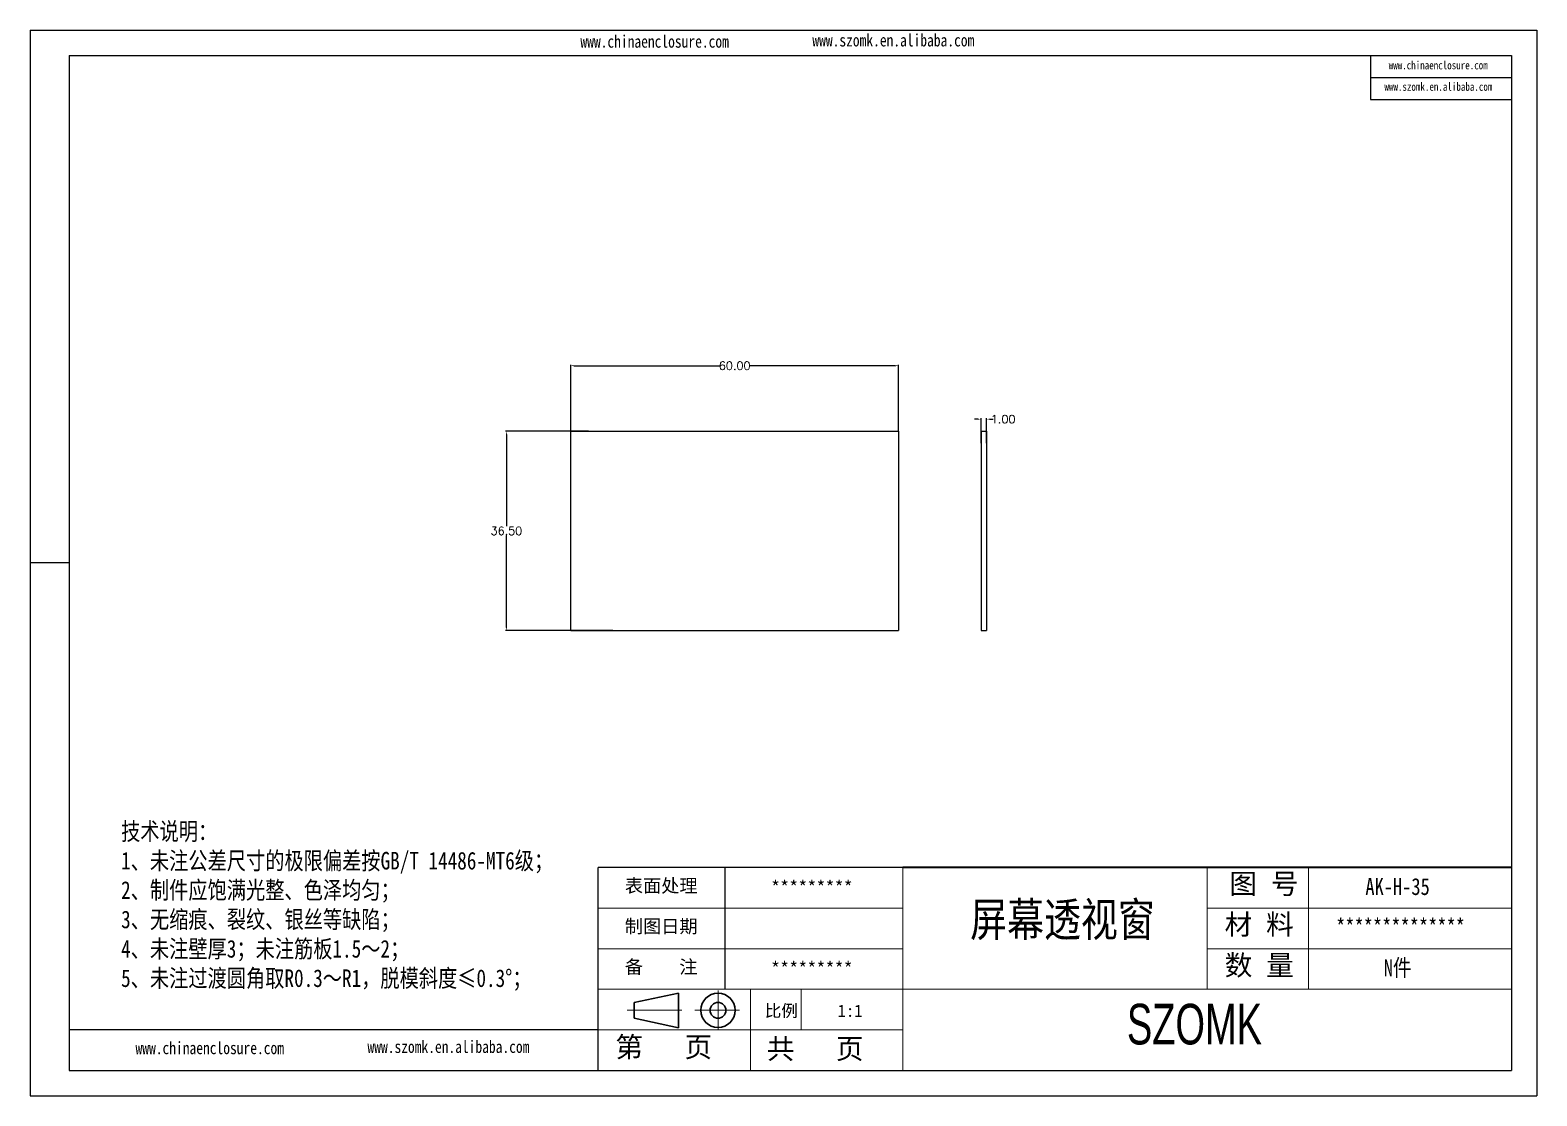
# Model space of a CAD drawing. Header units: inches. Extents: x 1430 to 4816, y 541 to 1061.
# Drawn here: x 4222.5 to 4498.4, y 573 to 768 of the extents above; entities that cross this region are included whole.
import ezdxf

# ---------------------------------------------------------------- set-up
doc = ezdxf.new("R2010")
doc.units = ezdxf.units.IN
doc.linetypes.add('CENTER2', pattern=[28.575, 19.05, -3.175, 3.175, -3.175])
doc.layers.add('文字', color=81, linetype='Continuous')
for name, color, linetype, lineweight in [('粗实线', 7, 'Continuous', 30), ('细实线', 3, 'Continuous', 9), ('细点划线', 2, 'CENTER2', 9)]:
    doc.layers.add(name, color=color, linetype=linetype, lineweight=lineweight)
doc.styles.get("Standard").update_dxf_attribs({"font": 'txt', "bigfont": 'gbcbig.shx'})
doc.styles.add('宋体', font='', dxfattribs={"width": 0.8, "height": 3.5})
doc.styles.add('长仿宋', font='', dxfattribs={"width": 0.7, "height": 4})
doc.styles.get('宋体').set_extended_font_data('SimSun')
doc.styles.get('长仿宋').set_extended_font_data('SimSun')
doc.dimstyles.new('2', dxfattribs={"dimtxt": 1.5, "dimasz": 0.6, "dimexe": 0.18, "dimexo": 0.0625, "dimgap": 0.09, "dimtad": 0, "dimtih": 1, "dimtoh": 1, "dimzin": 0, "dimdsep": 46, "dimtxsty": 'Standard', "dimcen": 0, "dimadec": 0, "dimazin": 2, "dimtfac": 1, "dimtofl": 0, "dimtmove": 0, "dimatfit": 3, "dimfxl": 1, "dimtolj": 1, "dimtzin": 0, "dimarcsym": 0})

# ---------------------------------------------------------------- blocks, each defined once
blk = doc.blocks.new('*D125')
at = {"color": 0, "lineweight": -2}
for p, q in [((4321.51, 694.66), (4321.51, 706.76)), ((4322.11, 706.58), (4348.79, 706.58)), ((4380.91, 706.58), (4354.22, 706.58)), ((4381.51, 694.66), (4381.51, 706.76))]:
    blk.add_line(p, q, dxfattribs=at)
at = {"color": 0}
for points in [[(4322.11, 706.68), (4322.11, 706.48), (4321.51, 706.58)], [(4380.91, 706.68), (4380.91, 706.48), (4381.51, 706.58)]]:
    blk.add_solid(points, dxfattribs=at)
at = {"layer": 'Defpoints', "color": 0}
for p in [(4381.51, 706.58), (4321.51, 694.6), (4381.51, 694.6)]:
    blk.add_point(p, dxfattribs=at)
at = {"color": 0, "insert": (4351.51, 706.58), "char_height": 1.5, "attachment_point": 5}
blk.add_mtext('\\A1;60.00', dxfattribs=at)
blk = doc.blocks.new('*D126')
at = {"color": 0, "lineweight": -2}
for p, q in [((4324.77, 694.6), (4309.54, 694.6)), ((4309.72, 694), (4309.72, 677.19)), ((4309.72, 658.7), (4309.72, 675.51)), ((4329.2, 658.1), (4309.54, 658.1))]:
    blk.add_line(p, q, dxfattribs=at)
at = {"color": 0}
for points in [[(4309.62, 694), (4309.82, 694), (4309.72, 694.6)], [(4309.62, 658.7), (4309.82, 658.7), (4309.72, 658.1)]]:
    blk.add_solid(points, dxfattribs=at)
at = {"layer": 'Defpoints', "color": 0}
for p in [(4324.83, 694.6), (4309.72, 658.1), (4329.26, 658.1)]:
    blk.add_point(p, dxfattribs=at)
at = {"color": 0, "insert": (4309.72, 676.35), "char_height": 1.5, "attachment_point": 5}
blk.add_mtext('\\A1;36.50', dxfattribs=at)
blk = doc.blocks.new('*D127')
at = {"color": 0, "lineweight": -2}
for p, q in [((4396.02, 696.8), (4395.42, 696.8)), ((4396.62, 692.42), (4396.62, 696.98)), ((4397.62, 692.42), (4397.62, 696.98)), ((4398.22, 696.8), (4398.82, 696.8))]:
    blk.add_line(p, q, dxfattribs=at)
at = {"color": 0}
for points in [[(4396.02, 696.9), (4396.02, 696.7), (4396.62, 696.8)], [(4398.22, 696.9), (4398.22, 696.7), (4397.62, 696.8)]]:
    blk.add_solid(points, dxfattribs=at)
at = {"layer": 'Defpoints', "color": 0}
for p in [(4397.62, 696.8), (4396.62, 692.36), (4397.62, 692.36)]:
    blk.add_point(p, dxfattribs=at)
at = {"color": 0, "insert": (4400.66, 696.8), "char_height": 1.5, "attachment_point": 5}
blk.add_mtext('\\A1;1.00', dxfattribs=at)

msp = doc.modelspace()

# ---------------------------------------------------------------- linework, layer by layer
for p, q in [((4222.529, 767.996), (4498.371, 767.996)), ((4222.529, 767.996), (4222.529, 572.957)), ((4498.371, 767.996), (4498.371, 572.957)), ((4229.667, 763.353), (4493.727, 763.353)), ((4229.667, 763.353), (4229.667, 577.601)), ((4467.928, 763.353), (4467.928, 755.29)), ((4493.727, 763.353), (4493.727, 577.601)), ((4467.928, 759.322), (4493.727, 759.322)), ((4467.928, 755.29), (4493.727, 755.29)), ((4321.51, 694.6), (4381.51, 694.6)), ((4321.51, 658.1), (4321.51, 694.6)), ((4381.51, 694.6), (4381.51, 658.1)), ((4396.624, 694.6), (4396.624, 658.1)), ((4396.624, 694.6), (4397.624, 694.6)), ((4397.624, 694.6), (4397.624, 658.1)), ((4229.667, 670.477), (4222.529, 670.477)), ((4222.529, 663.253), (4222.529, 572.957)), ((4321.51, 658.1), (4381.51, 658.1)), ((4396.624, 658.1), (4397.624, 658.1)), ((4382.276, 614.751), (4326.55, 614.751)), ((4326.55, 577.601), (4326.55, 614.751)), ((4349.769, 592.461), (4349.769, 614.751)), ((4326.55, 585.031), (4229.667, 585.031)), ((4229.667, 577.601), (4493.727, 577.601)), ((4222.529, 572.957), (4498.371, 572.957)), ((4222.529, 572.957), (4350.234, 572.957))]:
    msp.add_line(p, q)
at = {"layer": '粗实线', "color": 7, "lineweight": 40}
msp.add_line((4493.727, 614.751), (4382.276, 614.751), dxfattribs=at)
at = {"layer": '粗实线', "color": 7}
for p, q in [((4341.235, 591.766), (4333.116, 590.045)), ((4341.235, 591.766), (4341.235, 585.403)), ((4333.116, 590.045), (4333.116, 587.174)), ((4333.116, 587.174), (4341.235, 585.403))]:
    msp.add_line(p, q, dxfattribs=at)
for radius in [3.156, 1.436]:
    msp.add_circle((4348.46, 588.609), radius, dxfattribs=at)
at = {"layer": '细实线', "color": 7}
for p, q in [((4382.276, 614.751), (4382.276, 577.601)), ((4438.001, 614.751), (4438.001, 592.461)), ((4456.577, 614.751), (4456.577, 592.617)), ((4382.276, 607.321), (4326.55, 607.321)), ((4493.727, 607.321), (4438.001, 607.321)), ((4382.276, 599.891), (4326.55, 599.891)), ((4493.727, 599.891), (4438.001, 599.891)), ((4493.727, 592.461), (4326.55, 592.461)), ((4354.413, 592.461), (4354.413, 577.601)), ((4363.701, 592.461), (4363.701, 585.031)), ((4382.276, 585.031), (4326.55, 585.031))]:
    msp.add_line(p, q, dxfattribs=at)
at = {"layer": '细点划线', "color": 7}
for p, q in [((4348.46, 592.243), (4348.46, 585.031)), ((4331.822, 588.609), (4341.857, 588.609)), ((4344.239, 588.609), (4352.397, 588.609))]:
    msp.add_line(p, q, dxfattribs=at)

# ---------------------------------------------------------------- texts
at = {"char_height": 2.44351, "width": 1388.76888, "attachment_point": 1}
for s, insert in [('{\\fSimHei|b0|i0|c134|p49;表面处理}', (4331.396, 612.642)), ('{\\fSimHei|b0|i0|c134|p49;*********}', (4358.159, 612.328)), ('{\\fSimHei|b0|i0|c134|p49;制图日期}', (4331.396, 605.212)), ('{\\fSimHei|b0|i0|c134|p49;备    注}', (4331.396, 597.782)), ('{\\fSimHei|b0|i0|c134|p49;*********}', (4358.159, 597.468))]:
    msp.add_mtext(s, dxfattribs=dict(at, insert=insert))
at = {"layer": '文字', "color": 0, "attachment_point": 1, "style": '宋体'}
for s, insert, char_height, width in [('www.chinaenclosure.com', (4323.269, 767.06), 2.2703, 39.88705), ('www.szomk.en.alibaba.com', (4365.733, 767.285), 2.2703, 39.88705), ('www.chinaenclosure.com', (4471.252, 762.332), 1.51354, 26.59137), ('www.szomk.en.alibaba.com', (4470.461, 758.412), 1.51354, 26.59137), ('{\\H1.111x;技术说明：\\P1、未注公差尺寸的极限偏差按GB/T 14486-MT6级；\\P2、制件应饱满光整、色泽均匀；\\P3、无缩痕、裂纹、银丝等缺陷；\\P4、未注壁厚3；未注筋板1.5～2；\\P5、未注过渡圆角取R0.3～R1，脱模斜度≤0.3%%D；}', (4239.183, 622.985), 2.90238, 105.7143), ('{\\H1.111x;AK-H-35}', (4466.973, 612.81), 2.78628, 32.21254), ('屏幕透视窗', (4394.628, 608.337), 6.1917, 79.15912), ('{\\H1.111x;**************}', (4461.613, 605.38), 2.78628, 32.21254), ('{\\H1.111x;N件}', (4470.343, 597.95), 2.78628, 32.21254), ('www.chinaenclosure.com', (4241.822, 582.856), 2.2703, 39.88705), ('www.szomk.en.alibaba.com', (4284.287, 583.081), 2.2703, 39.88705)]:
    msp.add_mtext(s, dxfattribs=dict(at, insert=insert, char_height=char_height, width=width))
at = {"layer": '粗实线', "insert": (4423.322, 589.8), "char_height": 7.43008, "width": 83.32104, "attachment_point": 1, "style": '长仿宋'}
msp.add_mtext('{\\fSTXinwei|b0|i0|c134|p2;SZOMK}', dxfattribs=at)
at = {"layer": '细实线', "color": 7, "attachment_point": 1}
for s, insert, char_height, width in [('{\\fSimSun|b0|i0|c134|p54;图 号}', (4442.087, 613.623), 3.71504, 18.57521), ('{\\fSimSun|b0|i0|c134|p54;材 料   }', (4441.206, 606.193), 3.71504, 18.57521), ('{\\fSimSun|b0|i0|c134|p54;数 量}', (4441.224, 598.726), 3.71504, 16.78503), ('{\\fSimSun|b0|i0|c134|p54;比例}', (4357.013, 589.647), 2.22903, 9.78473), ('{\\fSimSun|b0|i0|c134|p54;1:1}', (4370.365, 589.647), 2.22903, 9.78473), ('{\\fSimSun|b0|i0|c134|p54;第   页}', (4329.676, 583.754), 3.71504, 27.86281), ('{\\fSimSun|b0|i0|c134|p54; 共   页}', (4354.868, 583.438), 3.71504, 27.86281)]:
    msp.add_mtext(s, dxfattribs=dict(at, insert=insert, char_height=char_height, width=width))

# ---------------------------------------------------------------- dimensions: what is measured, and where the dimension line sits
for base, p1, p2, picture, middle in [((4381.51, 706.584), (4321.51, 694.6), (4381.51, 694.6), '*D125', (4351.51, 706.584)), ((4397.624, 696.799), (4396.624, 692.36), (4397.624, 692.36), '*D127', (4400.664, 696.799))]:
    dim = msp.add_linear_dim(base=base, p1=p1, p2=p2, dimstyle='2')
    dim.commit()
    dim.dimension.update_dxf_attribs({"geometry": picture, "text_midpoint": middle})
dim = msp.add_linear_dim(base=(4309.724, 658.1), p1=(4324.829, 694.6), p2=(4329.264, 658.1), angle=90, dimstyle='2')
dim.commit()
dim.dimension.update_dxf_attribs({"geometry": '*D126', "text_midpoint": (4309.724, 676.35)})

doc.saveas('drawing.dxf')
